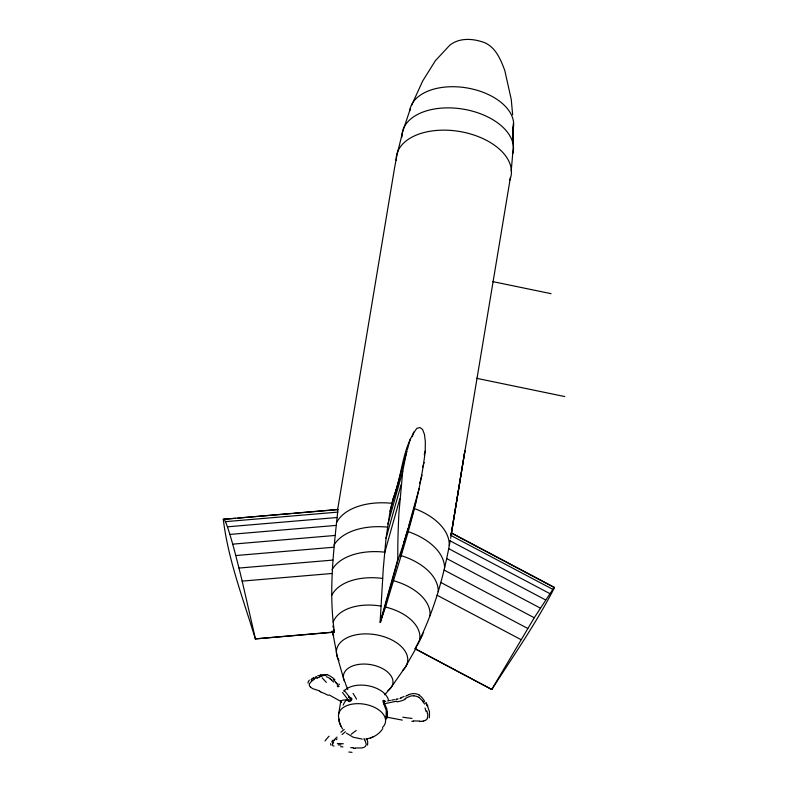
<?xml version="1.0" encoding="UTF-8"?>
<svg xmlns="http://www.w3.org/2000/svg" width="788" height="788" viewBox="0 0 788 788"><rect width="100%" height="100%" fill="white"/><g stroke="black" fill="none" stroke-linecap="round" stroke-linejoin="round"><path stroke-width="1.18" d="M255.322 638.891L334.378 631.976C328.527 591.197 333.669 550.113 337.954 509.452L223.28 519.322C228.244 560.317 243.453 599.471 255.322 638.891L334.309 632.193L333.718 629.592M425.224 451.189L425.333 441.664L424.436 434.336L422.614 429.549L419.984 427.51L416.872 428.357C401.516 448.648 402.304 476.976 392.729 499.947L390.08 511.176L386.041 538.303L383.313 568.227L380.111 622.313L385.559 607.124C400.501 555.668 419.098 504.625 425.224 451.189L424.239 454.686M385.982 719.001L386.021 718.262M513.293 126.602L512.614 141.495L513.431 123.667L513.254 147.484L511.205 171.094M387.105 711.347L386.977 712.854M407.465 447.515L402.747 471.135L398.964 512.574A1262.859 1011.211 15.7 0 0 397.822 546.488L397.763 559.519L380.141 622.323M402.343 720.104L386.947 717.198L386.908 709.141L384.061 702.551M385.992 718.952L386.278 710.392L383.707 703.714M386.317 716.765L387.016 717.169M386.258 717.267L386.14 718.154M387.036 717.05L386.829 718.39M386.918 713.357L386.376 716.459M510.427 177.418L450.805 536.027M340.721 700.985L340.672 701.468M341.165 702.226L340.84 701.428L329.089 694.868M417.226 645.313L415.109 648.839L491.801 689.5C513.284 655.951 536.273 623.141 554.476 587.671L451.475 533.171L451.278 534.077L464.871 450.854L451.061 535.889M338.682 713.879L340.849 700.818M340.652 701.369C342.179 698.06 356.915 702.423 348.523 696.868M450.273 540.194C443.624 577.712 432.976 614.886 415.128 648.682L491.801 689.5M387.282 715.199L387.154 715.928M450.825 537.219L450.647 538.214M403.909 542.883L404.421 540.676M404.569 539.997L404.865 538.628M405.456 535.899L405.603 535.21M429.371 717.779L429.509 711.82L426.2 702.571M341.086 700.916L340.869 702.453M400.54 556.407L403.702 543.73M415.808 502.094L412.193 515.313A1262.859 1011.211 15.7 0 1 402.323 547.424L398.176 559.608L380.525 622.402M390.08 511.176L406.844 451.366M407.494 449.042L410.44 438.581M412.331 436.739L413.631 432.1M387.873 524.03L402.747 471.135M386.041 538.303L401.082 484.768M384.574 553.107L399.841 498.784M422.772 467.195L424.092 462.517M419.699 483.359L422.013 475.125M404.126 542.045L408.046 528.078M408.706 525.744L419.177 488.511M307.941 683.029L308.325 681.699M309.369 683.895L311.851 680.822M367.513 745.093L367.76 741.892L366.568 738.514M392.729 499.947L396.344 489.634M410.518 108.222L402.924 130.926L397.191 153.985L394.552 167.972L337.53 510.181L337.658 509.619L293.855 513.333M331.797 741.843L332.664 740.296M383.815 703.881L396.62 701.172M411.494 105.533L422.614 81.105L435.37 60.706L449.603 45.389C458.212 38.198 470.643 38.316 480.877 41.439C494.608 44.739 500.429 58.637 504.803 70.575L511.264 99.455L512.643 114.802M423.392 633.05L423.629 632.518M422.792 634.34L422.181 635.64M421.58 636.931L421.984 636.074M420.772 638.664L421.176 637.797M420.368 639.521L420.053 640.201M419.315 641.777L419.6 641.176M332.605 744.108L333.61 742.552M415.936 648.416L405.505 666.825L391.419 686.959L384.761 694.789M491.86 689.283L534.254 617.753L554.21 587.267L451.583 532.974M418.812 642.653L418.359 643.412M418.024 643.973L417.423 644.978M382.791 728.565C379.255 734.13 373.167 737.942 366.637 738.799M308.601 681.196L309.379 680.083M311.053 679.719L311.762 679.069M336.368 739.607L337.087 738.917M340.879 732.249L344.208 729.412M342.071 734.534L345.449 731.717M312.018 678.862L312.55 678.458M312.659 680.251L314.373 679.217M313.388 677.897L313.959 677.542M405.84 696.188L406.904 695.627M407.258 695.44L408.716 694.73M405.259 698.395L410.518 696.109A8.845 5.378 9.7 0 1 411.868 695.853L413.798 695.784M409.1 694.563L411.149 693.893A8.481 5.152 9.7 0 1 412.528 693.667L414.005 693.617A7.092 4.521 9 0 1 419.265 695.055M370.409 737.962L371.444 737.578M371.739 737.47L372.891 737.036M401.23 698.158L399.94 698.513M320.48 674.804L327.168 674.617M384.908 701.409L385.795 701.281M423.235 721.109L419.797 721.522M389.499 700.581L390.405 700.404M388.582 700.759L387.676 700.936M396.797 699.212L395.881 699.38M391.764 700.138L394.512 699.636M365.898 738.888L367.474 738.681M223.28 519.322L235.445 518.287M237.877 518.08L291.422 513.54M224.058 519.125L225.466 521.656L337.845 512.111M225.466 521.656L227.446 526.817L337.284 517.499M227.446 526.817L229.899 534.422L336.358 525.389M229.899 534.422L232.716 544.144L335.176 535.446M232.716 544.144L235.779 555.54L333.767 547.227M235.779 555.54L238.971 568.059L332.812 560.101M238.971 568.059L242.172 581.111L331.984 573.487M362.214 739.095L353.221 737.233L346.454 733.165M413.306 721.414L411.799 721.306M355.191 747.979L361.613 747.95A7.122 4.226 8.4 0 0 365.583 746.128L366.095 745.005A8.845 5.25 8.5 0 0 366.213 744.118L364.864 739.902M353.694 747.861L352.689 747.782M350.69 747.595L352.187 747.733M492.599 281.572L551.048 293.668M476.484 378.279L564.789 396.561M319.761 690.958L313.191 688.82A8.845 5.211 10.2 0 1 311.959 688.17L310.6 687.146M348.513 697.281L350.581 698.266L344.031 690.19M347.528 700.65L348.788 700.699L342.494 692.465M451.12 535.564L552.565 589.227M450.155 540.864L549.591 593.472M448.638 548.625L545.424 599.835M446.579 558.505L540.233 608.05M444.097 570.059L534.254 617.753M440.778 582.44L527.763 628.46M437.113 595.245L521.055 639.659M419.177 695.115L421.521 697.035M418.911 697.311L422.732 701.084M332.477 677.522L334.851 679.68M331.384 679.985L333.649 682.122M338.85 683.964L339.372 684.565M337.244 686.053L338.003 686.939M422.063 697.646L423.255 699.242M342.534 728.939L339.786 723.729L338.712 719.198M423.383 702.059L424.535 704.088M424.279 700.906L424.653 701.596M340.997 726.447L338.948 720.823M330.911 745.153L330.536 743.665M345.587 684.004L347.804 689.599M344.001 680.005L337.333 656.828L332.467 631.099M242.172 581.111L255.381 638.674M333.285 627.642L332.91 625.938M339.303 719.503A23.768 14.184 9.5 0 1 365.061 704.314A23.768 14.184 9.5 0 1 382.476 727.482M343.854 691.234A23.768 14.184 9.5 0 1 368.991 685.924A23.768 14.184 9.5 0 1 388.543 700.483M351.192 734.268A113.551 28.851 -25.5 0 1 356.215 730.486M333.895 740.188A51.289 18.528 -17.2 0 1 337.018 737.075M364.046 739.016A30.171 17.71 4.1 0 1 363.987 738.711M364.548 739.893A47.408 26.743 12.9 0 1 364.273 739.144M355.161 748.452A37.174 10.943 4.2 0 1 353.595 748.324M348.818 752.048A63.532 11.199 6.2 0 1 352.009 752.343M337.353 743.517A49.467 11.298 6.4 0 1 343.332 743.774M342.957 746.876A32.259 0.886 3.7 0 1 340.662 746.709M340.987 744.995A14.982 1.714 1 0 1 338.131 744.867M334.023 746.078A5.565 2.069 -8.3 0 1 332.388 744.946A9.604 3.792 -12.7 0 1 332.566 744.108M332.28 742.66A53.16 20.291 -15.1 0 1 334.88 739.636M325.03 740.937A116.851 39.4 -19.4 0 1 329.049 736.189M427.697 705.654A50.599 38.494 -47.5 0 1 427.864 706.028M423.55 699.527A39.636 30.131 -16.2 0 1 423.954 700.197M404.096 696.474A24.014 14.292 6.9 0 1 400.806 697.715M398.127 698.897A60.538 39.223 11.4 0 1 396.768 699.163M383.884 702.63A1.478 0.758 67.8 0 1 383.904 701.034A1.478 0.758 67.8 0 1 385.046 701.586M404.815 699.498A30.171 19.661 11.7 0 1 397.034 701.862M405.662 698.651A47.408 27.344 5.3 0 1 404.756 699.114M413.808 695.863A7.122 4.334 9.7 0 1 418.842 697.36M422.624 701.143A37.174 28.063 -12.3 0 1 423.284 702.108M425.697 703.054A63.532 46.965 -53.9 0 1 427.46 706.166M425.008 708.018A49.477 35.943 -58.1 0 1 426.032 711.446M426.86 710.884A32.259 25.255 -41.5 0 1 427.352 713.485M427.638 713.367A14.982 12.155 -27.9 0 1 427.303 718.055M427.667 718.085A5.565 4.708 3.3 0 1 425.047 720.459M425.077 720.508A9.604 8.313 10.3 0 1 423.225 721.069M419.748 720.99A53.16 46.994 12.3 0 1 413.326 720.833M411.996 718.4A116.851 107.444 14.6 0 1 402.796 717.178M383.717 703.507A2.216 0.778 69 0 1 383.057 700.581A2.216 0.778 69 0 1 384.495 701.497M322.125 677.847A113.551 21.906 40.8 0 1 326.34 682.408M333.196 679.512A51.289 16.43 33.7 0 1 337.097 683.6M327.197 674.676A6.728 2.541 31.2 0 1 332.201 677.582M317.653 675.877A50.599 33.303 64.6 0 1 320.627 675.257M315.249 677.168A64.488 42.444 77.8 0 1 316.441 676.518M313.023 678.005A39.636 25.452 38 0 1 313.299 677.808M320.755 692.041A30.171 16.489 12.6 0 1 328.281 695.38M319.573 691.371A47.408 30.624 10.1 0 1 320.746 691.726M310.492 687.175A7.122 4.186 10.2 0 1 309.389 683.895M311.94 680.901A37.184 23.522 34.8 0 1 312.757 680.34M314.176 678.675A63.532 41.961 70.8 0 1 317.022 677.749M317.2 678.232A49.477 32.377 74.8 0 1 319.889 676.961M319.721 676.636A32.259 20.774 59.1 0 1 321.819 676.035M321.652 676.045A14.982 9.111 48.6 0 1 325.927 675.513M326.321 676.734A5.565 2.512 31.9 0 1 330.044 678.704M329.945 678.764A9.604 3.684 31 0 1 331.462 679.975M335.491 682.378A53.16 18.567 32.2 0 1 339.017 686.456M353.044 693.42A116.851 33.657 35.4 0 1 356.56 699.173M351.221 697.941A2.167 1.428 -44.4 0 1 351.369 700.335A2.167 1.428 -44.4 0 1 348.68 701.359M343.213 705.073A21.01 11.121 83.4 0 1 347.173 699.409M385.578 607.065A44.581 26.605 9.5 0 1 419.63 639.945M393.704 580.746A50.925 30.387 9.5 0 1 430.012 615.753M400.787 555.501A55.229 32.958 9.5 0 1 438.236 591.69M407.494 531.388A57.682 34.426 9.5 0 1 444.57 568M336.752 522.217A58.47 34.889 9.5 0 1 391.922 503.305M333.994 545.119A57.682 34.426 9.5 0 1 387.489 527.123M332.112 569.724A55.229 32.958 9.5 0 1 384.672 552.161M333.176 622.047A44.581 26.605 9.5 0 1 380.949 606.1M331.718 595.413A50.925 30.387 9.5 0 1 382.633 578.451M414.202 508.457A58.47 34.889 9.5 0 1 449.219 545.493M333.619 635.798A44.552 26.585 9.5 0 1 332.122 631.326M338.998 660.521A36.012 21.493 9.5 0 1 374.93 634.586A36.012 21.493 9.5 0 1 402.629 670.371M345.499 683.078A25.049 14.952 9.5 0 1 354.413 665.348A25.049 14.952 9.5 0 1 386.228 670.923A25.049 14.952 9.5 0 1 388.021 690.534M409.73 110.96A52.5 31.323 9.5 0 1 467.018 87.941A52.5 31.323 9.5 0 1 513.195 128.503M401.939 137.023A56.273 33.579 9.5 0 1 461.729 108.902A56.273 33.579 9.5 0 1 512.752 153.66M396.167 160.279A58.154 34.702 9.5 0 1 460.556 131.645A58.154 34.702 9.5 0 1 509.59 180.462"/></g></svg>
